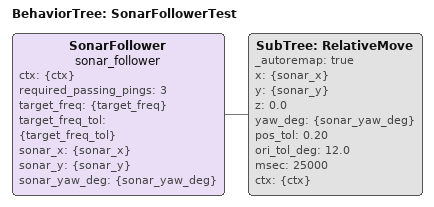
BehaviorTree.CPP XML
<root main_tree_to_execute="SonarFollowerTest">
    <BehaviorTree ID="SonarFollowerTest">
        <SonarFollower name="sonar_follower" ctx="{ctx}" required_passing_pings="3" target_freq="{target_freq}" target_freq_tol="{target_freq_tol}" sonar_x="{sonar_x}" sonar_y="{sonar_y}" sonar_yaw_deg="{sonar_yaw_deg}">
            <SubTree ID="RelativeMove" _autoremap="true"
                x="{sonar_x}" y="{sonar_y}" z="0.0"
                yaw_deg="{sonar_yaw_deg}"
                pos_tol="0.20" ori_tol_deg="12.0" msec="25000"
                ctx="{ctx}"/>
        </SonarFollower>
    </BehaviorTree>
</root>
